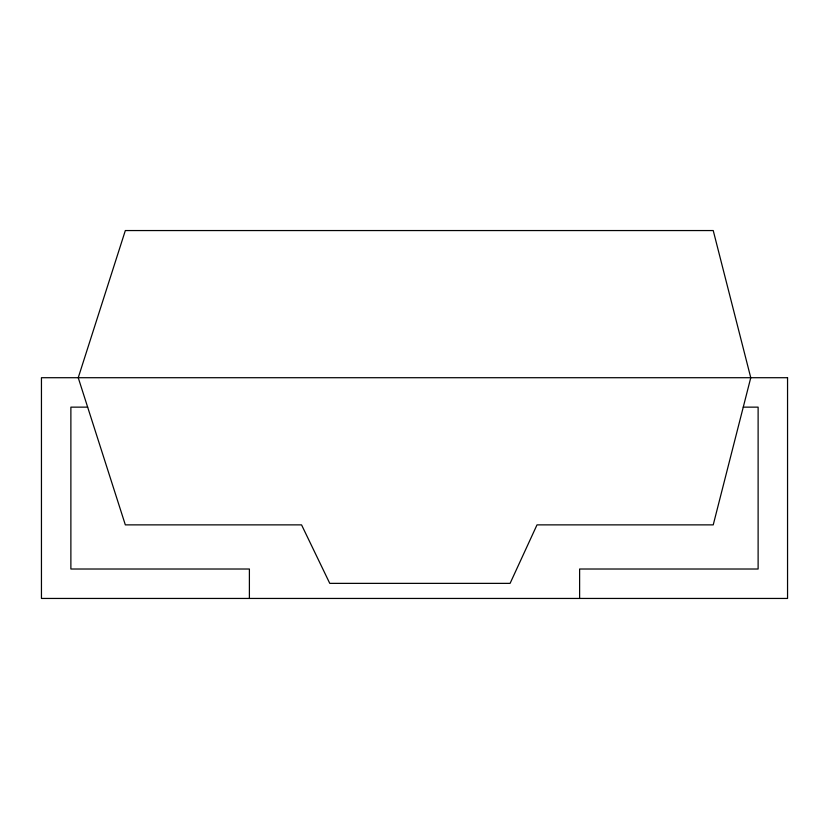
<?xml version="1.0" encoding="UTF-8"?>
<svg xmlns="http://www.w3.org/2000/svg" width="829" height="829" viewBox="0 0 829 829"><rect width="100%" height="100%" fill="white"/><g stroke="black" fill="none" stroke-linecap="round" stroke-linejoin="round"><path stroke-width="1.24" d="M87.656 407.143L70.879 407.143L70.879 569.015L249.394 569.015L249.394 598.445M743.25 407.143L758.12 407.143L758.12 569.015L579.616 569.015L579.616 598.445M750.763 377.713L713.23 524.871L537.005 524.871L510.094 583.367L329.766 583.367L301.559 524.871L125.334 524.871L78.237 377.713L125.334 230.555L713.23 230.555L750.763 377.713M787.55 377.713L41.45 377.713L41.45 598.445L787.55 598.445L787.55 377.713"/></g></svg>
